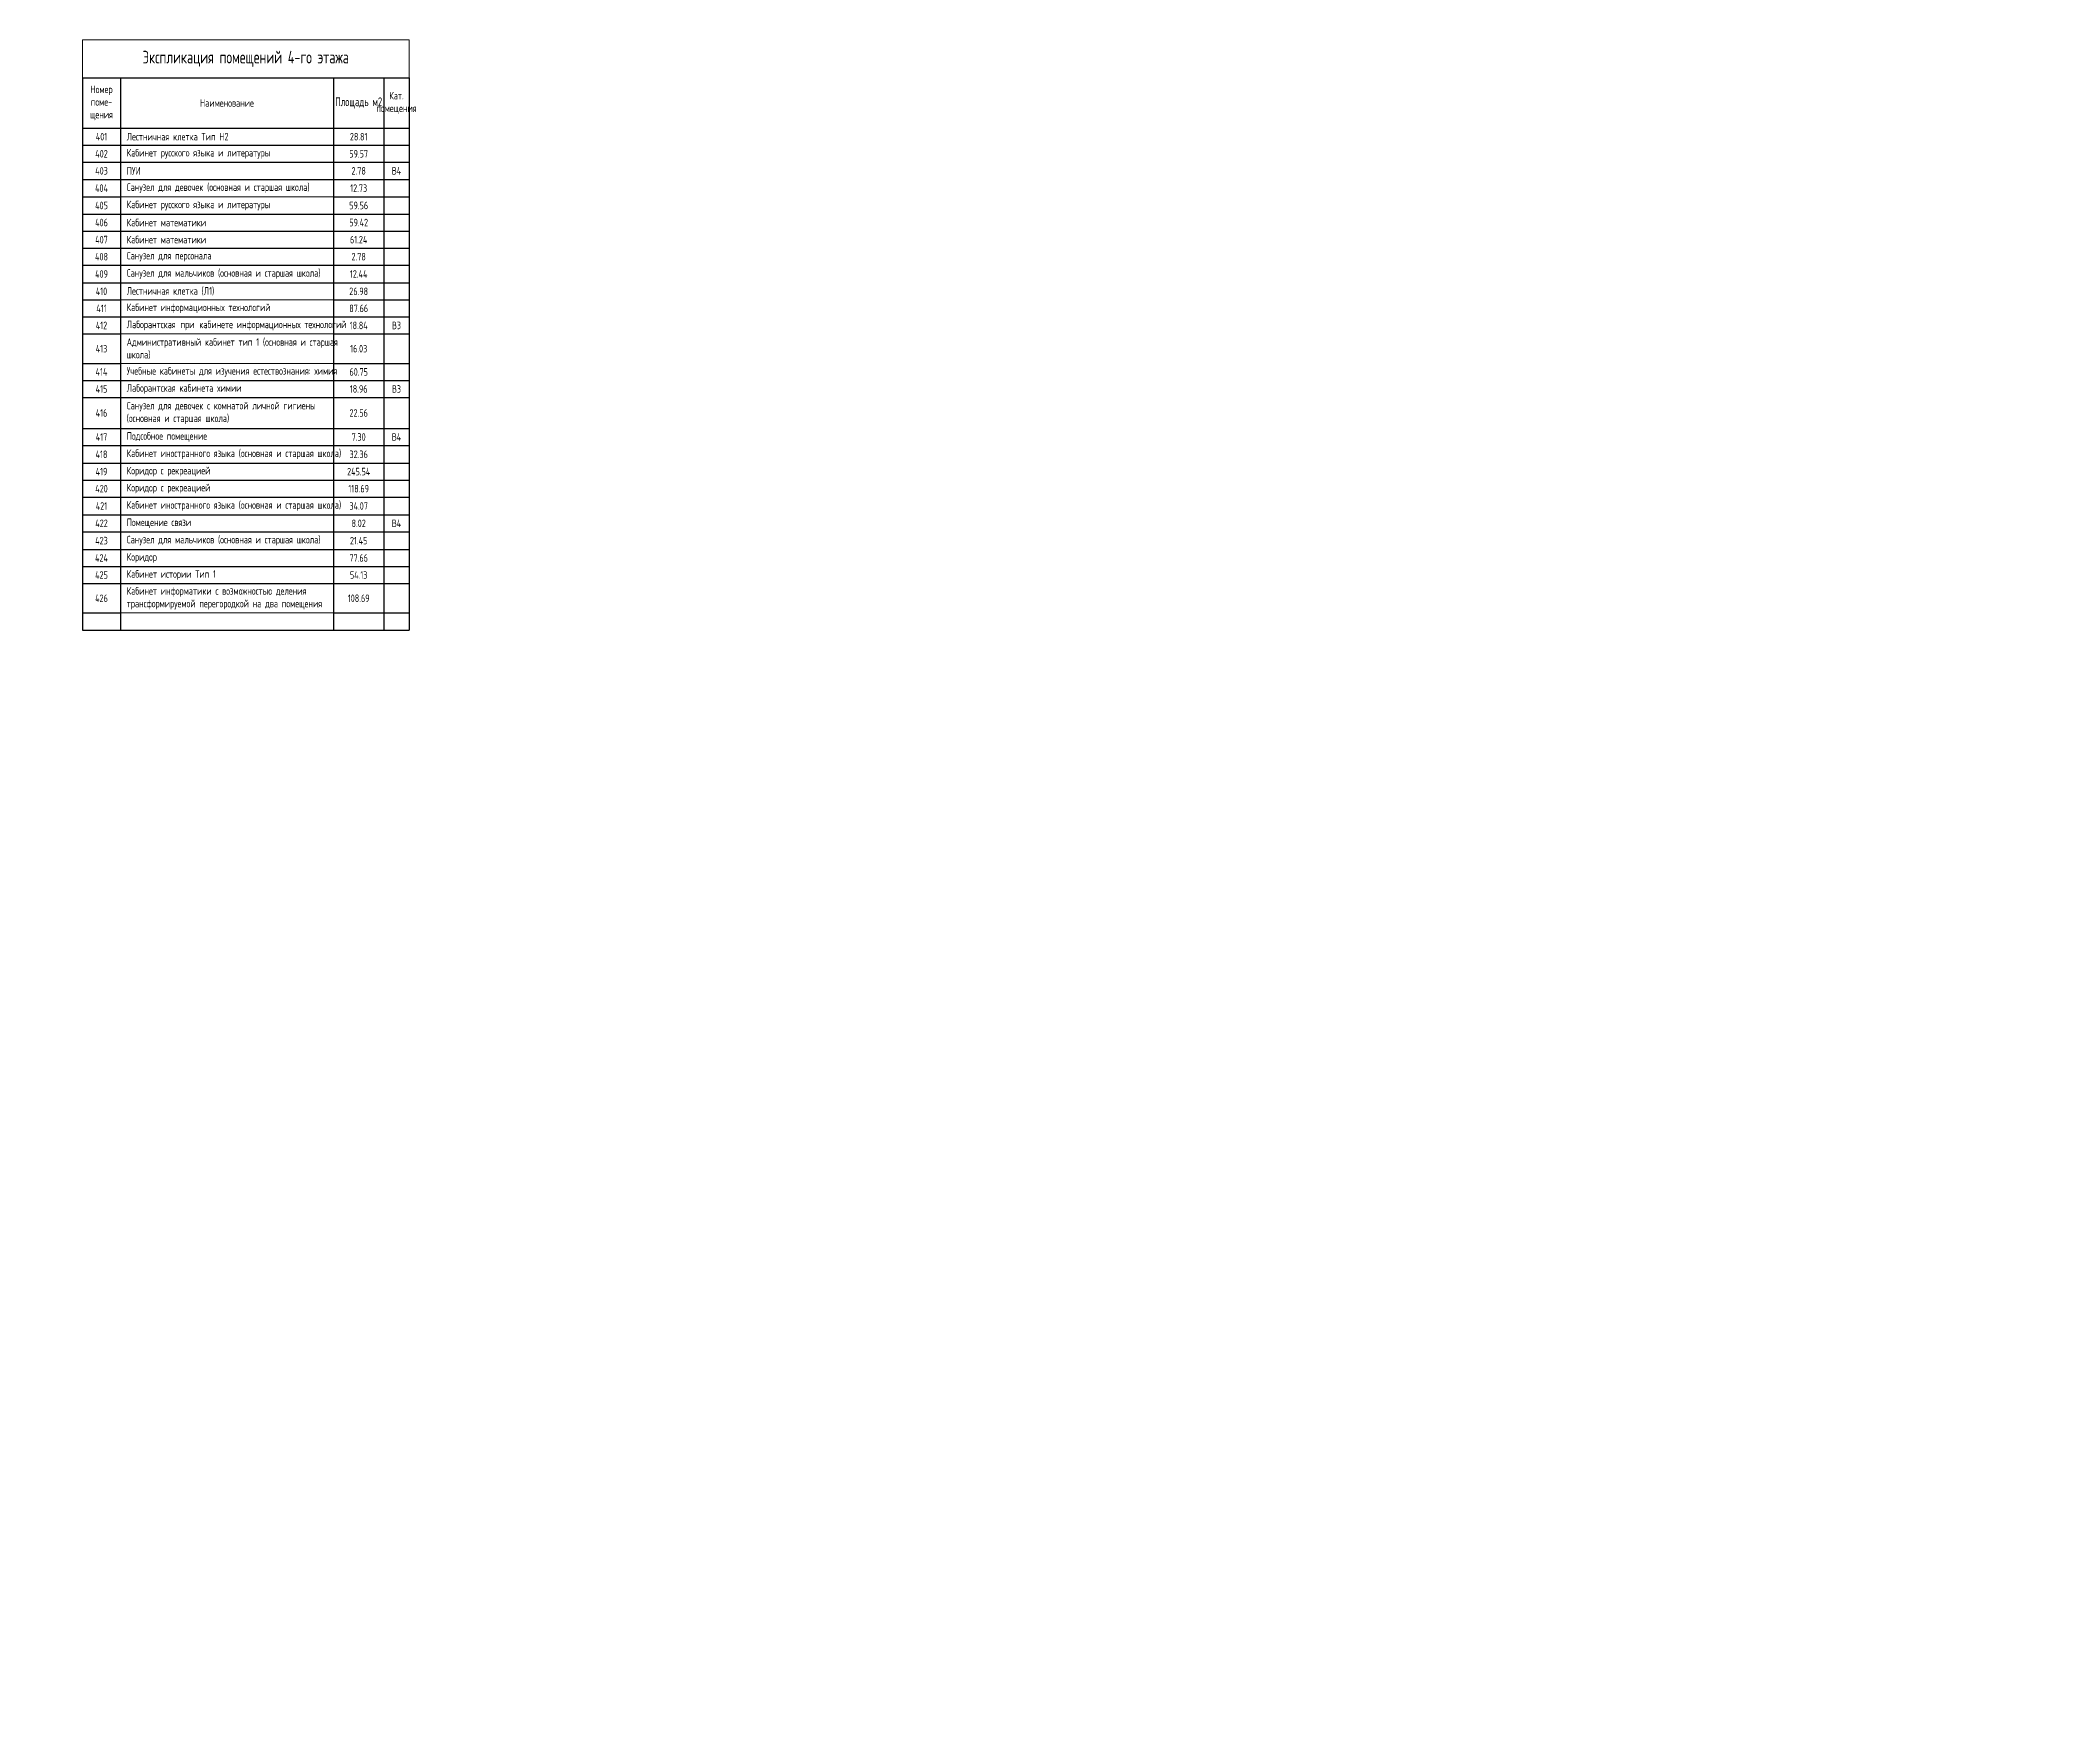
# Model space of a CAD drawing. Header units: millimetres. Extents: x -9318 to 9016603, y 0 to 838141.
# Drawn here: x 136559 to 215767, y 519029 to 585833 of the extents above; entities that cross this region are included whole.
import ezdxf
from ezdxf import colors
from ezdxf.entities.mleader import LeaderData, LeaderLine
from ezdxf.math import Vec2, Vec3

# ---------------------------------------------------------------- set-up
doc = ezdxf.new("R2010")
doc.units = ezdxf.units.MM
doc.layers.get('Defpoints').update_dxf_attribs({"color": 8})
doc.styles.add('ISOCPEUR', font='isocpeur.ttf', dxfattribs={"width": 0.7})
doc.styles.add('Архитект', font='isocpeur.ttf', dxfattribs={"width": 0.8, "oblique": 8})

# ---------------------------------------------------------------- blocks, each defined once
blk = doc.blocks.new('*T1373')
at = {"color": 8, "linetype": 'ByBlock', "lineweight": 30, "transparency": 16777216}
for p, q in [((0, -1500), (12955, -1500)), ((0, -1500), (0, -23407)), ((1500, -1500), (1500, -23407)), ((9955, -1500), (9955, -23407)), ((11955, -1500), (11955, -23407)), ((12955, -1500), (12955, -23407)), ((0, -3500), (12955, -3500)), ((0, -23407), (12955, -23407))]:
    blk.add_line(p, q, dxfattribs=at)
at = {"color": 8, "linetype": 'ByBlock', "lineweight": -2, "transparency": 16777216}
for p, q in [((0, -4177), (12955, -4177)), ((0, -4854), (12955, -4854)), ((0, -5531), (12955, -5531)), ((0, -6228), (1500, -6228)), ((9955, -6228), (12955, -6228)), ((0, -6905), (12955, -6905)), ((0, -7582), (12955, -7582)), ((0, -8258), (12955, -8258)), ((0, -8935), (12955, -8935)), ((0, -9632), (12955, -9632)), ((0, -10309), (1500, -10309)), ((0, -10986), (12955, -10986)), ((9955, -10309), (12955, -10309)), ((0, -11663), (1500, -11663)), ((9955, -11663), (12955, -11663)), ((0, -12830), (1500, -12830)), ((9955, -12830), (12955, -12830)), ((0, -13507), (12955, -13507)), ((0, -14184), (12955, -14184)), ((0, -15411), (12955, -15411)), ((0, -16088), (12955, -16088)), ((0, -16785), (12955, -16785)), ((0, -17462), (12955, -17462)), ((0, -18138), (12955, -18138)), ((0, -18835), (12955, -18835)), ((0, -19512), (12955, -19512)), ((0, -20209), (12955, -20209)), ((0, -20886), (12955, -20886)), ((0, -21563), (12955, -21563)), ((0, -22730), (1500, -22730)), ((9955, -22730), (12955, -22730))]:
    blk.add_line(p, q, dxfattribs=at)
at = {"color": 8, "linetype": 'ByBlock', "lineweight": 9, "transparency": 16777216}
for p, q in [((1500, -6228), (9955, -6228)), ((1500, -10309), (9955, -10309)), ((1500, -11663), (9955, -11663)), ((1500, -12830), (9955, -12830)), ((1500, -22730), (9955, -22730))]:
    blk.add_line(p, q, dxfattribs=at)
at = {"layer": 'Defpoints', "color": 8, "linetype": 'ByBlock', "lineweight": 0, "transparency": 16777216}
for p, q in [((0, 0), (12955, 0)), ((0, 0), (0, -1500)), ((12955, 0), (12955, -1500))]:
    blk.add_line(p, q, dxfattribs=at)
at = {"color": 8, "transparency": 16777216}
for s, insert, char_height, width, attachment_point, style in [('Экспликация помещений 4-го этажа', (6477, -750), 500, 12854.8, 5, 'ISOCPEUR'), ('Номер поме- щения', (750, -2500), 300, 1400, 5, 'ISOCPEUR'), ('Наименование', (5727, -2500), 300, 8354.8, 5, 'ISOCPEUR'), ('Площадь м2', (10955, -2500), 350, 1900, 5, 'ISOCPEUR'), ('Кат. помещения', (12455, -2500), 300, 900, 5, 'ISOCPEUR'), ('401', (750, -3838), 300, 1223.08, 5, 'ISOCPEUR'), ('Лестничная клетка Тип Н2', (1750, -3838), 300, 7954.8, 4, 'ISOCPEUR'), ('28.81', (10955, -3838), 300, 1500, 5, 'ISOCPEUR'), ('402', (750, -4515), 300, 1223.08, 5, 'ISOCPEUR'), ('{\\W0.7;\\C8;Кабинет русского языка и литературы}', (1750, -4515), 300, 7954.8, 4, 'ISOCPEUR'), ('59.57', (10955, -4515), 300, 1500, 5, 'ISOCPEUR'), ('403', (750, -5192), 300, 1223.08, 5, 'ISOCPEUR'), ('ПУИ', (1750, -5192), 300, 7954.8, 4, 'ISOCPEUR'), ('2.78', (10955, -5192), 300, 1500, 5, 'ISOCPEUR'), ('{\\C8;В4}', (12455, -5192), 300, 900, 5, 'ISOCPEUR'), ('404', (750, -5879), 300, 1223.08, 5, 'ISOCPEUR'), ('Санузел для девочек (основная и старшая школа)', (1750, -5879), 300, 7954.8, 4, 'ISOCPEUR'), ('12.73', (10955, -5879), 300, 1500, 5, 'ISOCPEUR'), ('405', (750, -6566), 300, 1223.08, 5, 'ISOCPEUR'), ('406', (750, -7243), 300, 1223.08, 5, 'ISOCPEUR'), ('{\\W0.7;\\C8;Кабинет русского языка и литературы}', (1750, -6566), 300, 7954.8, 4, 'ISOCPEUR'), ('{\\C8;Кабинет математики}', (1750, -7243), 300, 7954.8, 4, 'ISOCPEUR'), ('59.56', (10955, -6566), 300, 1500, 5, 'ISOCPEUR'), ('59.42', (10955, -7243), 300, 1500, 5, 'ISOCPEUR'), ('407', (750, -7920), 300, 1223.08, 5, 'ISOCPEUR'), ('{\\C8;Кабинет математики}', (1750, -7920), 300, 7954.8, 4, 'ISOCPEUR'), ('61.24', (10955, -7920), 300, 1500, 5, 'ISOCPEUR'), ('408', (750, -8597), 300, 1223.08, 5, 'ISOCPEUR'), ('Санузел для персонала', (1750, -8597), 300, 7954.8, 4, 'ISOCPEUR'), ('2.78', (10955, -8597), 300, 1500, 5, 'ISOCPEUR'), ('409', (750, -9284), 300, 1223.08, 5, 'ISOCPEUR'), ('Санузел для мальчиков (основная и старшая школа)', (1750, -9284), 300, 7954.8, 4, 'ISOCPEUR'), ('12.44', (10955, -9284), 300, 1500, 5, 'ISOCPEUR'), ('410', (750, -9971), 300, 1223.08, 5, 'ISOCPEUR'), ('Лестничная клетка (Л1)', (1750, -9971), 300, 7954.8, 4, 'ISOCPEUR'), ('26.98', (10955, -9971), 300, 1500, 5, 'ISOCPEUR'), ('411', (750, -10648), 300, 1223.08, 5, 'ISOCPEUR'), ('{\\C8;Кабинет информационных технологий}', (1750, -10648), 300, 7954.8, 4, 'ISOCPEUR'), ('87.66', (10955, -10648), 300, 1500, 5, 'ISOCPEUR'), ('412', (750, -11325), 300, 1223.08, 5, 'ISOCPEUR'), ('{\\C8;Лаборантская\\Q15;\\W1; \\Q0;\\W0.7;при{\\W1; }кабинете информационных технологий}', (1750, -11325), 300, 7954.8, 4, 'ISOCPEUR'), ('Административный кабинет тип 1 (основная и старшая школа)', (1750, -12247), 300, 7954.8, 4, 'ISOCPEUR'), ('18.84', (10955, -11325), 300, 1500, 5, 'ISOCPEUR'), ('{\\C8;В3}', (12455, -11325), 300, 900, 5, 'ISOCPEUR'), ('413', (750, -12247), 300, 1223.08, 5, 'ISOCPEUR'), ('16.03', (10955, -12247), 300, 1500, 5, 'ISOCPEUR'), ('414', (750, -13168), 300, 1223.08, 5, 'ISOCPEUR'), ('Учебные кабинеты {\\C8;для изучения естествознания: химия}', (1750, -13168), 300, 7954.8, 4, 'ISOCPEUR'), ('60.75', (10955, -13168), 300, 1500, 5, 'ISOCPEUR'), ('415', (750, -13845), 300, 1223.08, 5, 'ISOCPEUR'), ('{\\C8;Лаборантская кабинета химии}', (1750, -13845), 300, 7954.8, 4, 'ISOCPEUR'), ('18.96', (10955, -13845), 300, 1500, 5, 'ISOCPEUR'), ('{\\Q0;\\W0.7;\\C8;В3}', (12455, -13845), 300, 900, 5, 'Архитект'), ('416', (750, -14797), 300, 1223.08, 5, 'ISOCPEUR'), ('Санузел для девочек {\\C8;с комнатой личной гигиены }(основная и старшая школа)', (1750, -14797), 300, 7954.8, 4, 'ISOCPEUR'), ('22.56', (10955, -14797), 300, 1500, 5, 'ISOCPEUR'), ('417', (750, -15749), 300, 1223.08, 5, 'ISOCPEUR'), ('Подсобное помещение', (1750, -15749), 300, 7954.8, 4, 'ISOCPEUR'), ('7.30', (10955, -15749), 300, 1500, 5, 'ISOCPEUR'), ('{\\Q0;\\W0.7;\\C8;В4}', (12455, -15749), 300, 900, 5, 'Архитект'), ('418', (750, -16436), 300, 1223.08, 5, 'ISOCPEUR'), ('{\\C8;Кабинет иностранного языка (основная и старшая школа)}', (1750, -16436), 300, 7954.8, 4, 'ISOCPEUR'), ('32.36', (10955, -16436), 300, 1500, 5, 'ISOCPEUR'), ('419', (750, -17123), 300, 1223.08, 5, 'ISOCPEUR'), ('Коридор с рекреацией', (1750, -17123), 300, 7954.8, 4, 'ISOCPEUR'), ('245.54', (10955, -17123), 300, 1500, 5, 'ISOCPEUR'), ('420', (750, -17800), 300, 1223.08, 5, 'ISOCPEUR'), ('Коридор с рекреацией', (1750, -17800), 300, 7954.8, 4, 'ISOCPEUR'), ('118.69', (10955, -17800), 300, 1500, 5, 'ISOCPEUR'), ('421', (750, -18487), 300, 1223.08, 5, 'ISOCPEUR'), ('{\\C8;Кабинет иностранного языка (основная и старшая школа)}', (1750, -18487), 300, 7954.8, 4, 'ISOCPEUR'), ('{\\W0.7;\\C8;Помещение связи}', (1750, -19174), 300, 7954.8, 4, 'ISOCPEUR'), ('34.07', (10955, -18487), 300, 1500, 5, 'ISOCPEUR'), ('423', (750, -19861), 300, 1223.08, 5, 'ISOCPEUR'), ('422', (750, -19174), 300, 1223.08, 5, 'ISOCPEUR'), ('Санузел для мальчиков (основная и старшая школа)', (1750, -19861), 300, 7954.8, 4, 'ISOCPEUR'), ('21.45', (10955, -19861), 300, 1500, 5, 'ISOCPEUR'), ('8.02', (10955, -19174), 300, 1500, 5, 'ISOCPEUR'), ('{\\C8;В4}', (12455, -19174), 300, 900, 5, 'ISOCPEUR'), ('424', (750, -20548), 300, 1223.08, 5, 'ISOCPEUR'), ('Коридор', (1750, -20548), 300, 7954.8, 4, 'ISOCPEUR'), ('77.66', (10955, -20548), 300, 1500, 5, 'ISOCPEUR'), ('425', (750, -21225), 300, 1223.08, 5, 'ISOCPEUR'), ('{\\W0.7;\\C8;Кабинет истории Тип 1}', (1750, -21225), 300, 7954.8, 4, 'ISOCPEUR'), ('54.13', (10955, -21225), 300, 1500, 5, 'ISOCPEUR'), ('426', (750, -22147), 300, 1223.08, 5, 'ISOCPEUR'), ('{\\C8;Кабинет информатики с возможностью деления трансформируемой перегородкой на два помещения}', (1750, -22147), 300, 7954.8, 4, 'ISOCPEUR'), ('108.69', (10955, -22147), 300, 1500, 5, 'ISOCPEUR')]:
    blk.add_mtext(s, dxfattribs=dict(at, insert=insert, char_height=char_height, width=width, attachment_point=attachment_point, style=style))

msp = doc.modelspace()

# ---------------------------------------------------------------- block references
msp.add_blockref('*T1373', (138252.44, 585832.56))

# ---------------------------------------------------------------- leaders
ml = msp.add_multileader_mtext('Standard')
ml.set_content('\\pxsm1,qc;{\\C8;предусмотреть поддон 600х600 в строительном исполнении}', color=7, style='ISOCPEUR')
ml.set_leader_properties(color=8, lineweight=25)
ml.build(insert=Vec2(0, 0))
ml.multileader.update_dxf_attribs({"text_left_attachment_type": 6, "text_right_attachment_type": 6, "dogleg_length": 150, "arrow_head_size": 225, "scale": 75})
ctx = ml.context
ctx.base_point, ctx.scale, ctx.char_height, ctx.arrow_head_size, ctx.landing_gap_size, ctx.plane_origin = Vec3(87628.33, 533231.2, -0.56), 75, 187.5, 225, 150, Vec3(113290.93, 518645.84, -0.56)
ctx.left_attachment, ctx.right_attachment, ctx.text_align_type = 6, 6, 1
notes = []
notes.append((ctx, [(0, (1, 1, 0), (87478.33, 533231.2, -0.56), (1, 0), 150, [(1, [(84124.03, 534733.37, -0.56)], 0, [])])]))
ctx.mtext.insert, ctx.mtext.width, ctx.mtext.defined_height, ctx.mtext.alignment, ctx.mtext.line_spacing_factor, ctx.mtext.flow_direction = Vec3(89064.58, 533474.95, -0.56), 2623.5252, 2263.28, 2, 0.8, 5
ml = msp.add_multileader_mtext('Standard')
ml.set_content('\\pxsm1,qc;{\\C8;предусмотреть гигиенический душ}', color=7, style='ISOCPEUR')
ml.set_leader_properties(color=8, lineweight=25)
ml.build(insert=Vec2(0, 0))
ml.multileader.update_dxf_attribs({"text_left_attachment_type": 6, "text_right_attachment_type": 6, "dogleg_length": 150, "arrow_head_size": 225, "scale": 75})
ctx = ml.context
ctx.base_point, ctx.scale, ctx.char_height, ctx.arrow_head_size, ctx.landing_gap_size, ctx.plane_origin = Vec3(115994.81, 519870.6, -0.56), 75, 187.5, 225, 150, Vec3(146738.99, 509766.17, -0.56)
ctx.left_attachment, ctx.right_attachment, ctx.text_align_type = 6, 6, 1
notes.append((ctx, [(0, (1, 1, 0), (115844.81, 519870.6, -0.56), (1, 0), 150, [(1, [(114694.71, 519029.3, -0.56)], 0, [])])]))
ctx.mtext.insert, ctx.mtext.width, ctx.mtext.defined_height, ctx.mtext.alignment, ctx.mtext.line_spacing_factor, ctx.mtext.flow_direction = Vec3(117385.13, 520114.35, -0.56), 2623.5252, 2263.28, 2, 0.8, 5
for ctx, leaders in notes:
    for number, flags, end, landing, length, lines in leaders:
        leader = LeaderData()
        leader.index, (leader.has_last_leader_line, leader.has_dogleg_vector, leader.attachment_direction) = number, flags
        leader.last_leader_point, leader.dogleg_vector, leader.dogleg_length = Vec3(end), Vec3(landing), length
        for number, points, colour, breaks in lines:
            line = LeaderLine()
            line.index, line.vertices, line.color, line.breaks = number, Vec3.list(points), colors.encode_raw_color(colour), breaks
            leader.lines.append(line)
        ctx.leaders.append(leader)

doc.saveas('drawing.dxf')
